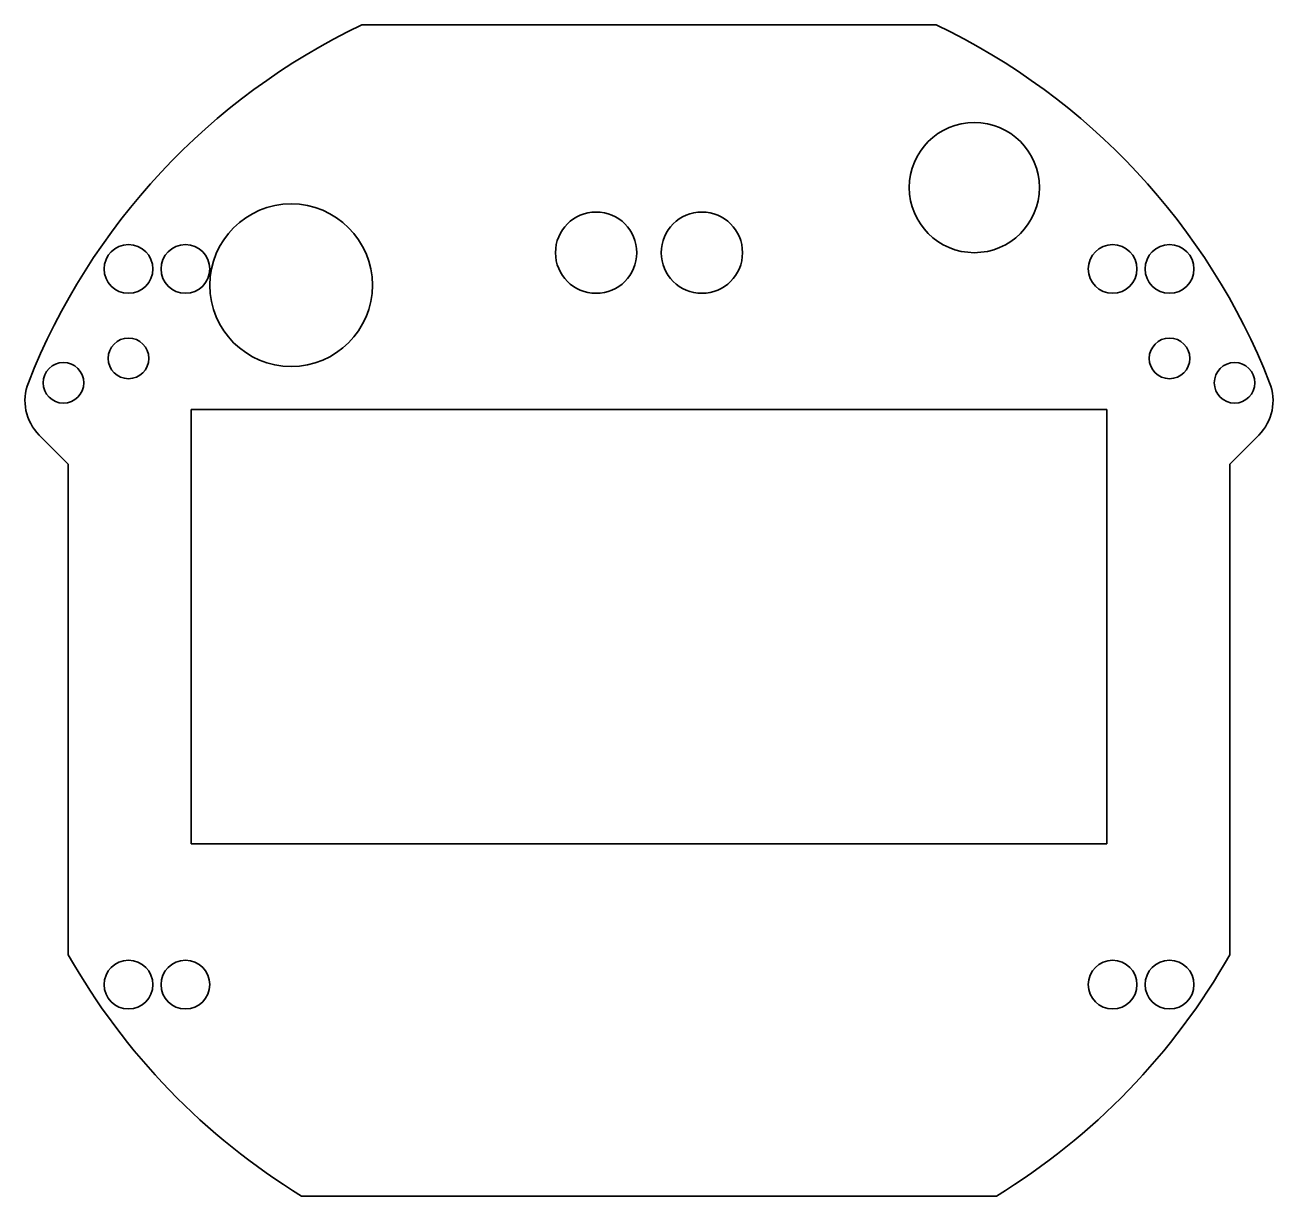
# Model space of a CAD drawing. Header units: millimetres. Extents: x 46.4 to 123.1, y 57.3 to 129.3.
import ezdxf

# ---------------------------------------------------------------- set-up
doc = ezdxf.new("R2010")
doc.units = ezdxf.units.MM
doc.header["$LTSCALE"] = 0.5

msp = doc.modelspace()

# ---------------------------------------------------------------- linework, layer by layer
at = {"color": 7, "linetype": 'Continuous', "lineweight": 35}
for p, q in [((102.412, 129.256), (67.085, 129.256)), ((56.599, 105.606), (56.599, 78.906)), ((112.899, 105.606), (56.599, 105.606)), ((112.899, 78.906), (112.899, 105.606)), ((47.263, 104.041), (49.049, 102.256)), ((120.449, 102.256), (122.234, 104.041)), ((49.049, 102.256), (49.049, 72.094)), ((120.449, 72.094), (120.449, 102.256)), ((56.599, 78.906), (112.899, 78.906)), ((63.394, 57.256), (106.103, 57.256))]:
    msp.add_line(p, q, dxfattribs=at)
for centre, radius in [((104.749, 119.256), 4), ((62.749, 113.256), 5), ((81.499, 115.256), 2.5), ((87.999, 115.256), 2.5), ((56.249, 114.256), 1.5), ((113.249, 114.256), 1.5), ((52.749, 108.756), 1.25), ((116.749, 108.756), 1.25), ((56.249, 70.256), 1.5), ((113.249, 70.256), 1.5)]:
    msp.add_circle(centre, radius, dxfattribs=at)
for centre, radius, start, end in [((84.749, 92.256), 41, 115.51946, 158.53298), ((84.749, 92.256), 41, 21.46702, 64.48054), ((52.749, 114.256), 1.5, 0, 180), ((116.749, 114.256), 1.5, 0, 180), ((52.749, 114.256), 1.5, 180, 0), ((116.749, 114.256), 1.5, 180, 0), ((48.749, 107.256), 1.25, 0, 180), ((120.749, 107.256), 1.25, 0, 180), ((49.385, 106.163), 3, 158.53298, 225), ((48.749, 107.256), 1.25, 180, 0), ((120.749, 107.256), 1.25, 180, 0), ((120.112, 106.163), 3, 315, 21.46702), ((84.749, 92.256), 41, 209.45622, 238.61185), ((52.749, 70.256), 1.5, 0, 180), ((84.749, 92.256), 41, 301.38815, 330.54378), ((116.749, 70.256), 1.5, 0, 180), ((52.749, 70.256), 1.5, 180, 0), ((116.749, 70.256), 1.5, 180, 0)]:
    msp.add_arc(centre, radius, start, end, dxfattribs=at)

doc.saveas('drawing.dxf')
